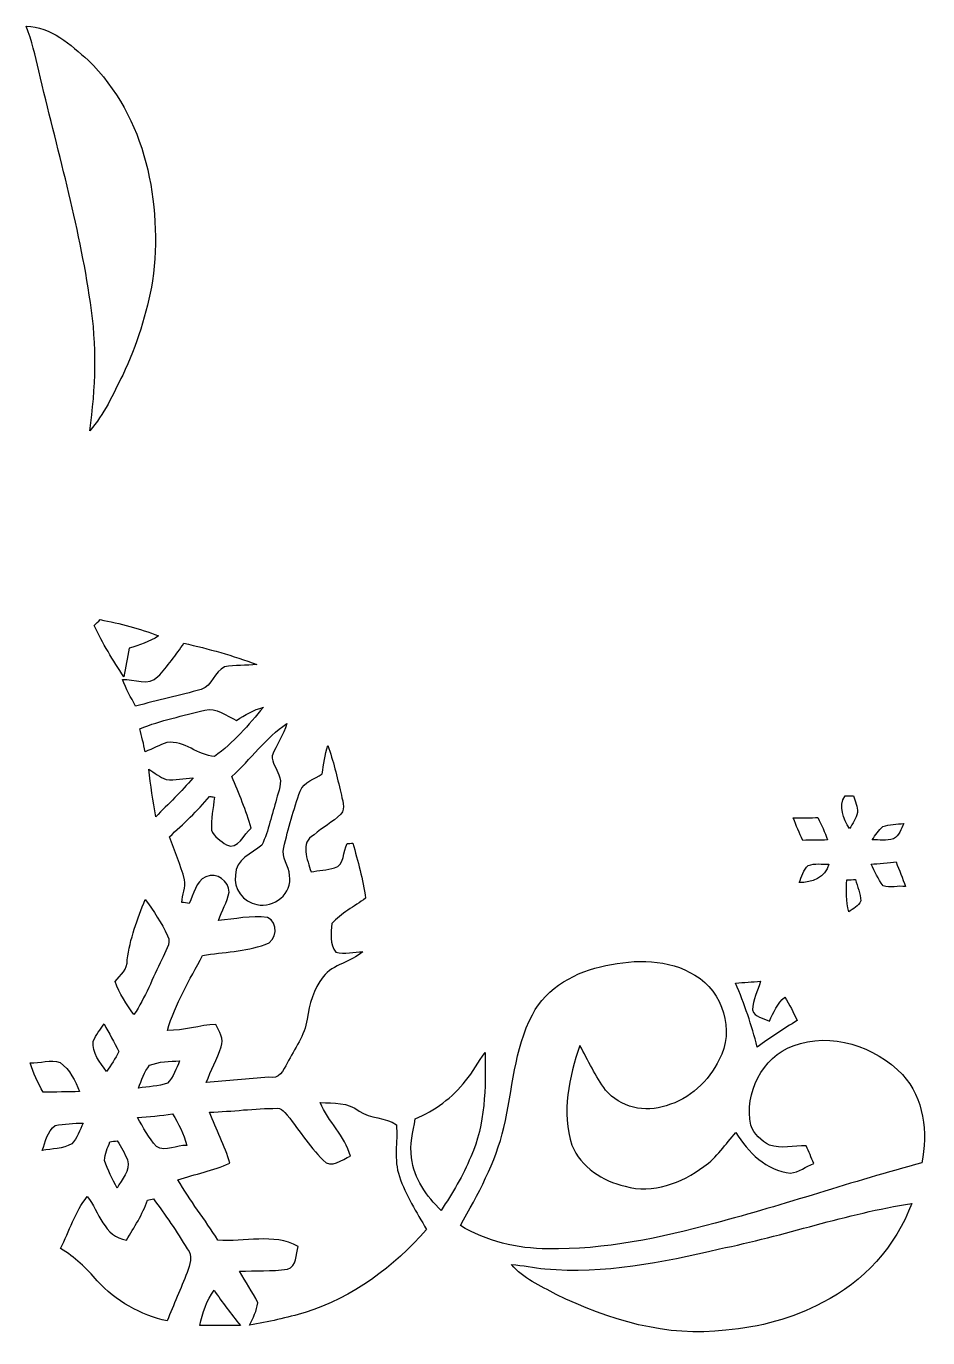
# Model space of a CAD drawing. Header units: centimetres. Extents: x -15.3 to 15.8, y -16 to 15.4.
# Drawn here: x -11.1 to 3.72, y -13.33 to 8.23 of the extents above; entities that cross this region are included whole.
import ezdxf

# ---------------------------------------------------------------- set-up
doc = ezdxf.new("R2010")
doc.units = ezdxf.units.CM
doc.header["$MEASUREMENT"] = 0
doc.layers.add('Layer 1', color=7, linetype='Continuous')

msp = doc.modelspace()

# ---------------------------------------------------------------- linework, layer by layer
at = {"layer": 'Layer 1', "color": 252}
for points, knots in [([(-11.09521, 8.22678), (-11.00067, 7.98971), (-10.94811, 7.73994), (-10.88813, 7.49265), (-10.88813, 7.49265), (-10.59215, 6.22688), (-10.22597, 4.97381), (-10.04041, 3.68512), (-10.04041, 3.68512), (-9.93034, 2.98591), (-9.95292, 2.27612), (-10.05029, 1.57692), (-10.05029, 1.57692), (-9.81393, 1.84432), (-9.66823, 2.17664), (-9.51018, 2.49273), (-9.51018, 2.49273), (-9.27135, 2.98062), (-9.11966, 3.50732), (-9.01771, 4.03966), (-9.01771, 4.03966), (-8.85225, 5.31213), (-9.12495, 6.74582), (-10.0778, 7.66692), (-10.0778, 7.66692), (-10.3632, 7.92515), (-10.68776, 8.21549), (-11.09521, 8.22678), (-11.09521, 8.22678), (-11.09521, 8.22678), (-11.09521, 8.22678), (-11.09521, 8.22678)], [0, 0, 0, 0, 0.11111111, 0.11111111, 0.11111111, 0.11111111, 0.22222222, 0.22222222, 0.22222222, 0.22222222, 0.33333333, 0.33333333, 0.33333333, 0.33333333, 0.44444444, 0.44444444, 0.44444444, 0.44444444, 0.55555556, 0.55555556, 0.55555556, 0.55555556, 0.66666667, 0.66666667, 0.66666667, 0.66666667, 0.77777778, 0.77777778, 0.77777778, 0.77777778, 1, 1, 1, 1]), ([(-9.87919, -1.52823), (-9.9127, -1.55998), (-9.94622, -1.59173), (-9.98008, -1.62384), (-9.98008, -1.62384), (-9.84109, -1.9177), (-9.67105, -2.19639), (-9.49219, -2.46768), (-9.49219, -2.46768), (-9.46044, -2.31211), (-9.43222, -2.15547), (-9.40329, -1.99954), (-9.40329, -1.99954), (-9.23925, -1.94169), (-9.06709, -1.89477), (-8.9221, -1.79458), (-8.9221, -1.79458), (-9.23008, -1.6704), (-9.55463, -1.59385), (-9.87919, -1.52823), (-9.87919, -1.52823), (-9.87919, -1.52823), (-9.87919, -1.52823), (-9.87919, -1.52823)], [0, 0, 0, 0, 0.14285714, 0.14285714, 0.14285714, 0.14285714, 0.28571429, 0.28571429, 0.28571429, 0.28571429, 0.42857143, 0.42857143, 0.42857143, 0.42857143, 0.57142857, 0.57142857, 0.57142857, 0.57142857, 0.71428571, 0.71428571, 0.71428571, 0.71428571, 1, 1, 1, 1]), ([(-8.50371, -1.91558), (-8.63635, -2.10573), (-8.77041, -2.29729), (-8.93128, -2.46521), (-8.93128, -2.46521), (-9.07944, -2.63102), (-9.32392, -2.50155), (-9.51265, -2.51248), (-9.51265, -2.51248), (-9.45444, -2.66453), (-9.37507, -2.80741), (-9.29816, -2.95099), (-9.29816, -2.95099), (-8.93904, -2.85397), (-8.57497, -2.77707), (-8.21725, -2.67441), (-8.21725, -2.67441), (-8.03663, -2.61761), (-8.00241, -2.3809), (-7.83555, -2.3054), (-7.83555, -2.3054), (-7.66128, -2.2733), (-7.48206, -2.28353), (-7.30603, -2.26483), (-7.30603, -2.26483), (-7.69585, -2.11843), (-8.09801, -2.00731), (-8.50371, -1.91558), (-8.50371, -1.91558), (-8.50371, -1.91558), (-8.50371, -1.91558), (-8.50371, -1.91558)], [0, 0, 0, 0, 0.11111111, 0.11111111, 0.11111111, 0.11111111, 0.22222222, 0.22222222, 0.22222222, 0.22222222, 0.33333333, 0.33333333, 0.33333333, 0.33333333, 0.44444444, 0.44444444, 0.44444444, 0.44444444, 0.55555556, 0.55555556, 0.55555556, 0.55555556, 0.66666667, 0.66666667, 0.66666667, 0.66666667, 0.77777778, 0.77777778, 0.77777778, 0.77777778, 1, 1, 1, 1]), ([(-8.16187, -3.01766), (-8.51853, -3.11044), (-8.88577, -3.17994), (-9.22796, -3.32105), (-9.22796, -3.32105), (-9.19586, -3.44699), (-9.16623, -3.57188), (-9.13836, -3.69958), (-9.13836, -3.69958), (-9.01982, -3.64843), (-8.90341, -3.59234), (-8.78276, -3.54648), (-8.78276, -3.54648), (-8.49736, -3.50838), (-8.26841, -3.76484), (-8.00171, -3.77508), (-8.00171, -3.77508), (-7.69056, -3.55671), (-7.43973, -3.25826), (-7.19702, -2.96863), (-7.19702, -2.96863), (-7.35753, -3.0099), (-7.50111, -3.09421), (-7.6387, -3.18347), (-7.6387, -3.18347), (-7.80239, -3.11291), (-7.96996, -2.96157), (-8.16187, -3.01766), (-8.16187, -3.01766), (-8.16187, -3.01766), (-8.16187, -3.01766), (-8.16187, -3.01766)], [0, 0, 0, 0, 0.11111111, 0.11111111, 0.11111111, 0.11111111, 0.22222222, 0.22222222, 0.22222222, 0.22222222, 0.33333333, 0.33333333, 0.33333333, 0.33333333, 0.44444444, 0.44444444, 0.44444444, 0.44444444, 0.55555556, 0.55555556, 0.55555556, 0.55555556, 0.66666667, 0.66666667, 0.66666667, 0.66666667, 0.77777778, 0.77777778, 0.77777778, 0.77777778, 1, 1, 1, 1]), ([(-7.7149, -4.10739), (-7.6013, -4.3875), (-7.47818, -4.66513), (-7.39775, -4.95723), (-7.39775, -4.95723), (-7.51381, -5.04155), (-7.61894, -5.33224), (-7.80203, -5.22852), (-7.80203, -5.22852), (-7.90081, -5.16996), (-8.0077, -5.09693), (-8.05074, -4.98687), (-8.05074, -4.98687), (-8.0585, -4.80554), (-8.02146, -4.62597), (-8.00312, -4.44641), (-8.00312, -4.44641), (-8.02252, -4.44288), (-8.06133, -4.43618), (-8.08108, -4.43265), (-8.08108, -4.43265), (-8.28075, -4.67431), (-8.51182, -4.88632), (-8.74254, -5.09729), (-8.74254, -5.09729), (-8.65434, -5.33118), (-8.55839, -5.5626), (-8.49136, -5.8039), (-8.49136, -5.8039), (-8.47266, -5.92914), (-8.53193, -6.0512), (-8.54004, -6.17502), (-8.54004, -6.17502), (-8.49877, -6.18137), (-8.45749, -6.18772), (-8.41622, -6.19443), (-8.41622, -6.19443), (-8.34178, -6.04167), (-8.31215, -5.8353), (-8.14388, -5.75416), (-8.14388, -5.75416), (-7.96008, -5.6702), (-7.76288, -5.82683), (-7.75794, -6.00957), (-7.75794, -6.00957), (-7.79463, -6.17114), (-7.88106, -6.31684), (-7.93574, -6.47312), (-7.93574, -6.47312), (-7.66833, -6.45583), (-7.39916, -6.38281), (-7.13105, -6.4262), (-7.13105, -6.4262), (-6.93738, -6.49393), (-6.97865, -6.81602), (-7.16703, -6.8707), (-7.16703, -6.8707), (-7.49794, -6.98182), (-7.85354, -6.99347), (-8.19644, -7.0485), (-8.19644, -7.0485), (-8.40775, -7.44784), (-8.64658, -7.84437), (-8.77535, -8.28005), (-8.77535, -8.28005), (-8.50618, -8.28746), (-8.24618, -8.19079), (-7.97736, -8.18268), (-7.97736, -8.18268), (-7.92515, -8.29627), (-7.84225, -8.42151), (-7.88952, -8.55098), (-7.88952, -8.55098), (-7.95867, -8.75206), (-8.0645, -8.93833), (-8.13541, -9.13906), (-8.13541, -9.13906), (-7.79357, -9.10484), (-7.45067, -9.08367), (-7.10883, -9.0484), (-7.10883, -9.0484), (-6.93208, -9.09567), (-6.87035, -8.93198), (-6.80544, -8.81803), (-6.80544, -8.81803), (-6.68549, -8.58344), (-6.51792, -8.36295), (-6.477, -8.0966), (-6.477, -8.0966), (-6.44843, -7.8486), (-6.36729, -7.60024), (-6.21736, -7.39881), (-6.21736, -7.39881), (-6.04379, -7.18961), (-5.76051, -7.1561), (-5.56048, -6.98712), (-5.56048, -6.98712), (-5.709, -6.98465), (-5.86034, -7.03509), (-6.0071, -6.99664), (-6.0071, -6.99664), (-6.11117, -6.86611), (-6.08083, -6.67808), (-6.07448, -6.52498), (-6.07448, -6.52498), (-5.91855, -6.35176), (-5.7023, -6.24558), (-5.5178, -6.10658), (-5.5178, -6.10658), (-5.56154, -5.79896), (-5.64303, -5.49875), (-5.72841, -5.20065), (-5.72841, -5.20065), (-5.75169, -5.20312), (-5.7979, -5.20771), (-5.82083, -5.21018), (-5.82083, -5.21018), (-5.8928, -5.33118), (-5.85682, -5.56754), (-6.0265, -5.60881), (-6.0265, -5.60881), (-6.1535, -5.64197), (-6.28544, -5.65221), (-6.41456, -5.67302), (-6.41456, -5.67302), (-6.46959, -5.48005), (-6.60365, -5.18936), (-6.36411, -5.0673), (-6.36411, -5.0673), (-6.22688, -4.94242), (-6.05649, -4.85881), (-5.92702, -4.72616), (-5.92702, -4.72616), (-5.83212, -4.62986), (-5.9115, -4.47957), (-5.92279, -4.37162), (-5.92279, -4.37162), (-5.99052, -4.11233), (-6.04414, -3.84775), (-6.1401, -3.59692), (-6.1401, -3.59692), (-6.18173, -3.74967), (-6.20536, -3.90596), (-6.23253, -4.06188), (-6.23253, -4.06188), (-6.35106, -4.15149), (-6.53768, -4.19029), (-6.59201, -4.34516), (-6.59201, -4.34516), (-6.69996, -4.64926), (-6.79062, -4.96076), (-6.86188, -5.27579), (-6.86188, -5.27579), (-6.90316, -5.43772), (-6.77863, -5.57671), (-6.76628, -5.7337), (-6.76628, -5.7337), (-6.71618, -6.02403), (-7.02698, -6.28368), (-7.30532, -6.20995), (-7.30532, -6.20995), (-7.52087, -6.17996), (-7.69938, -5.94078), (-7.65422, -5.72699), (-7.65422, -5.72699), (-7.66374, -5.45959), (-7.38611, -5.37457), (-7.22207, -5.23452), (-7.22207, -5.23452), (-7.10988, -4.99322), (-7.05979, -4.72828), (-6.98041, -4.47569), (-6.98041, -4.47569), (-6.95396, -4.34975), (-6.87917, -4.20829), (-6.94231, -4.08058), (-6.94231, -4.08058), (-6.97759, -3.97545), (-7.05873, -3.87879), (-7.05379, -3.7652), (-7.05379, -3.7652), (-6.98888, -3.58246), (-6.858, -3.42865), (-6.81284, -3.23744), (-6.81284, -3.23744), (-7.16209, -3.46992), (-7.40692, -3.82658), (-7.7149, -4.10739), (-7.7149, -4.10739), (-7.7149, -4.10739), (-7.7149, -4.10739), (-7.7149, -4.10739)], [0, 0, 0, 0, 0.02040816, 0.02040816, 0.02040816, 0.02040816, 0.04081633, 0.04081633, 0.04081633, 0.04081633, 0.06122449, 0.06122449, 0.06122449, 0.06122449, 0.08163265, 0.08163265, 0.08163265, 0.08163265, 0.10204082, 0.10204082, 0.10204082, 0.10204082, 0.12244898, 0.12244898, 0.12244898, 0.12244898, 0.14285714, 0.14285714, 0.14285714, 0.14285714, 0.16326531, 0.16326531, 0.16326531, 0.16326531, 0.18367347, 0.18367347, 0.18367347, 0.18367347, 0.20408163, 0.20408163, 0.20408163, 0.20408163, 0.2244898, 0.2244898, 0.2244898, 0.2244898, 0.24489796, 0.24489796, 0.24489796, 0.24489796, 0.26530612, 0.26530612, 0.26530612, 0.26530612, 0.28571429, 0.28571429, 0.28571429, 0.28571429, 0.30612245, 0.30612245, 0.30612245, 0.30612245, 0.32653061, 0.32653061, 0.32653061, 0.32653061, 0.34693878, 0.34693878, 0.34693878, 0.34693878, 0.36734694, 0.36734694, 0.36734694, 0.36734694, 0.3877551, 0.3877551, 0.3877551, 0.3877551, 0.40816327, 0.40816327, 0.40816327, 0.40816327, 0.42857143, 0.42857143, 0.42857143, 0.42857143, 0.44897959, 0.44897959, 0.44897959, 0.44897959, 0.46938776, 0.46938776, 0.46938776, 0.46938776, 0.48979592, 0.48979592, 0.48979592, 0.48979592, 0.51020408, 0.51020408, 0.51020408, 0.51020408, 0.53061224, 0.53061224, 0.53061224, 0.53061224, 0.55102041, 0.55102041, 0.55102041, 0.55102041, 0.57142857, 0.57142857, 0.57142857, 0.57142857, 0.59183673, 0.59183673, 0.59183673, 0.59183673, 0.6122449, 0.6122449, 0.6122449, 0.6122449, 0.63265306, 0.63265306, 0.63265306, 0.63265306, 0.65306122, 0.65306122, 0.65306122, 0.65306122, 0.67346939, 0.67346939, 0.67346939, 0.67346939, 0.69387755, 0.69387755, 0.69387755, 0.69387755, 0.71428571, 0.71428571, 0.71428571, 0.71428571, 0.73469388, 0.73469388, 0.73469388, 0.73469388, 0.75510204, 0.75510204, 0.75510204, 0.75510204, 0.7755102, 0.7755102, 0.7755102, 0.7755102, 0.79591837, 0.79591837, 0.79591837, 0.79591837, 0.81632653, 0.81632653, 0.81632653, 0.81632653, 0.83673469, 0.83673469, 0.83673469, 0.83673469, 0.85714286, 0.85714286, 0.85714286, 0.85714286, 0.87755102, 0.87755102, 0.87755102, 0.87755102, 0.89795918, 0.89795918, 0.89795918, 0.89795918, 0.91836735, 0.91836735, 0.91836735, 0.91836735, 0.93877551, 0.93877551, 0.93877551, 0.93877551, 0.95918367, 0.95918367, 0.95918367, 0.95918367, 1, 1, 1, 1]), ([(-9.08226, -3.98745), (-9.05193, -4.24886), (-9.01312, -4.50956), (-8.96373, -4.7685), (-8.96373, -4.7685), (-8.75912, -4.55718), (-8.54604, -4.35398), (-8.35413, -4.13068), (-8.35413, -4.13068), (-8.50053, -4.13314), (-8.64694, -4.17195), (-8.79334, -4.15607), (-8.79334, -4.15607), (-8.90058, -4.1215), (-8.98631, -4.04319), (-9.08226, -3.98745), (-9.08226, -3.98745), (-9.08226, -3.98745), (-9.08226, -3.98745), (-9.08226, -3.98745)], [0, 0, 0, 0, 0.16666667, 0.16666667, 0.16666667, 0.16666667, 0.33333333, 0.33333333, 0.33333333, 0.33333333, 0.5, 0.5, 0.5, 0.5, 0.66666667, 0.66666667, 0.66666667, 0.66666667, 1, 1, 1, 1]), ([(2.36326, -4.42278), (2.24861, -4.60304), (2.33892, -4.79637), (2.43628, -4.96358), (2.43628, -4.96358), (2.49026, -4.88068), (2.54847, -4.79637), (2.56893, -4.69794), (2.56893, -4.69794), (2.5721, -4.60304), (2.53048, -4.51379), (2.50402, -4.42454), (2.50402, -4.42454), (2.46874, -4.42419), (2.39854, -4.42313), (2.36326, -4.42278), (2.36326, -4.42278), (2.36326, -4.42278), (2.36326, -4.42278), (2.36326, -4.42278)], [0, 0, 0, 0, 0.16666667, 0.16666667, 0.16666667, 0.16666667, 0.33333333, 0.33333333, 0.33333333, 0.33333333, 0.5, 0.5, 0.5, 0.5, 0.66666667, 0.66666667, 0.66666667, 0.66666667, 1, 1, 1, 1]), ([(1.51236, -4.78755), (1.55893, -4.91314), (1.61325, -5.0352), (1.66793, -5.15796), (1.66793, -5.15796), (1.80305, -5.14985), (1.93816, -5.15267), (2.07363, -5.1502), (2.07363, -5.1502), (2.03306, -5.02285), (1.97626, -4.9022), (1.91735, -4.78261), (1.91735, -4.78261), (1.8161, -4.78402), (1.61361, -4.78614), (1.51236, -4.78755), (1.51236, -4.78755), (1.51236, -4.78755), (1.51236, -4.78755), (1.51236, -4.78755)], [0, 0, 0, 0, 0.16666667, 0.16666667, 0.16666667, 0.16666667, 0.33333333, 0.33333333, 0.33333333, 0.33333333, 0.5, 0.5, 0.5, 0.5, 0.66666667, 0.66666667, 0.66666667, 0.66666667, 1, 1, 1, 1]), ([(2.98626, -4.93113), (2.91077, -4.98757), (2.86209, -5.07118), (2.80882, -5.14703), (2.80882, -5.14703), (2.92453, -5.14738), (3.04588, -5.16784), (3.15842, -5.13186), (3.15842, -5.13186), (3.25226, -5.08035), (3.28224, -4.96676), (3.32811, -4.87751), (3.32811, -4.87751), (3.21522, -4.8962), (3.0921, -4.88491), (2.98626, -4.93113), (2.98626, -4.93113), (2.98626, -4.93113), (2.98626, -4.93113), (2.98626, -4.93113)], [0, 0, 0, 0, 0.16666667, 0.16666667, 0.16666667, 0.16666667, 0.33333333, 0.33333333, 0.33333333, 0.33333333, 0.5, 0.5, 0.5, 0.5, 0.66666667, 0.66666667, 0.66666667, 0.66666667, 1, 1, 1, 1]), ([(1.7593, -5.5686), (1.67993, -5.64409), (1.64818, -5.75275), (1.60902, -5.85152), (1.60902, -5.85152), (1.81786, -5.84976), (2.04294, -5.77074), (2.09656, -5.54778), (2.09656, -5.54778), (1.98437, -5.55307), (1.86549, -5.52732), (1.7593, -5.5686), (1.7593, -5.5686), (1.7593, -5.5686), (1.7593, -5.5686), (1.7593, -5.5686)], [0, 0, 0, 0, 0.2, 0.2, 0.2, 0.2, 0.4, 0.4, 0.4, 0.4, 0.6, 0.6, 0.6, 0.6, 1, 1, 1, 1]), ([(2.79153, -5.54743), (2.84692, -5.6709), (2.91006, -5.78979), (2.98768, -5.90197), (2.98768, -5.90197), (3.10621, -5.94431), (3.23497, -5.89633), (3.35668, -5.91679), (3.35668, -5.91679), (3.31188, -5.77921), (3.25579, -5.64515), (3.20146, -5.5118), (3.20146, -5.5118), (3.0988, -5.52062), (2.89384, -5.53861), (2.79153, -5.54743), (2.79153, -5.54743), (2.79153, -5.54743), (2.79153, -5.54743), (2.79153, -5.54743)], [0, 0, 0, 0, 0.16666667, 0.16666667, 0.16666667, 0.16666667, 0.33333333, 0.33333333, 0.33333333, 0.33333333, 0.5, 0.5, 0.5, 0.5, 0.66666667, 0.66666667, 0.66666667, 0.66666667, 1, 1, 1, 1]), ([(2.39395, -5.80355), (2.3809, -5.98064), (2.38019, -6.1595), (2.42288, -6.33307), (2.42288, -6.33307), (2.49237, -6.27909), (2.59009, -6.23888), (2.62149, -6.15103), (2.62149, -6.15103), (2.62149, -6.02968), (2.56328, -5.91714), (2.53506, -5.80178), (2.53506, -5.80178), (2.49978, -5.80214), (2.42923, -5.80319), (2.39395, -5.80355), (2.39395, -5.80355), (2.39395, -5.80355), (2.39395, -5.80355), (2.39395, -5.80355)], [0, 0, 0, 0, 0.16666667, 0.16666667, 0.16666667, 0.16666667, 0.33333333, 0.33333333, 0.33333333, 0.33333333, 0.5, 0.5, 0.5, 0.5, 0.66666667, 0.66666667, 0.66666667, 0.66666667, 1, 1, 1, 1]), ([(-9.43539, -7.12152), (-9.42411, -7.27816), (-9.55111, -7.36706), (-9.63154, -7.47713), (-9.63154, -7.47713), (-9.57157, -7.67715), (-9.43751, -7.84719), (-9.32568, -8.02146), (-9.32568, -8.02146), (-9.13553, -7.73959), (-9.01947, -7.41645), (-8.86495, -7.11518), (-8.86495, -7.11518), (-8.82685, -6.991), (-8.69915, -6.858), (-8.77076, -6.72394), (-8.77076, -6.72394), (-8.87589, -6.51581), (-8.99689, -6.31437), (-9.13871, -6.12916), (-9.13871, -6.12916), (-9.26959, -6.44878), (-9.39094, -6.77721), (-9.43539, -7.12152), (-9.43539, -7.12152), (-9.43539, -7.12152), (-9.43539, -7.12152), (-9.43539, -7.12152)], [0, 0, 0, 0, 0.125, 0.125, 0.125, 0.125, 0.25, 0.25, 0.25, 0.25, 0.375, 0.375, 0.375, 0.375, 0.5, 0.5, 0.5, 0.5, 0.625, 0.625, 0.625, 0.625, 0.75, 0.75, 0.75, 0.75, 1, 1, 1, 1]), ([(-1.5681, -7.21431), (-2.04964, -7.31097), (-2.54635, -7.56497), (-2.77319, -8.02217), (-2.77319, -8.02217), (-3.08257, -8.59014), (-3.09492, -9.25901), (-3.24485, -9.87531), (-3.24485, -9.87531), (-3.37855, -10.45351), (-3.67101, -10.97562), (-3.95958, -11.48821), (-3.95958, -11.48821), (-3.5306, -11.75068), (-3.0226, -11.86674), (-2.52307, -11.87168), (-2.52307, -11.87168), (-1.58997, -11.88791), (-0.66957, -11.69106), (0.22613, -11.44764), (0.22613, -11.44764), (1.36913, -11.15131), (2.48391, -10.75937), (3.62585, -10.4588), (3.62585, -10.4588), (3.72286, -9.95927), (3.66324, -9.39482), (3.30659, -9.00536), (3.30659, -9.00536), (2.85856, -8.53793), (2.13289, -8.30016), (1.51095, -8.53193), (1.51095, -8.53193), (1.00401, -8.72208), (0.70167, -9.31439), (0.81492, -9.83791), (0.81492, -9.83791), (0.85549, -9.9889), (0.99236, -10.09121), (1.12042, -10.16706), (1.12042, -10.16706), (1.31304, -10.23232), (1.524, -10.17023), (1.72226, -10.17764), (1.72226, -10.17764), (1.76742, -10.27324), (1.80869, -10.37061), (1.8475, -10.46903), (1.8475, -10.46903), (1.72014, -10.51701), (1.6062, -10.61367), (1.4672, -10.62637), (1.4672, -10.62637), (1.06856, -10.58439), (0.76835, -10.28665), (0.56974, -9.95856), (0.56974, -9.95856), (0.39758, -10.14836), (0.25541, -10.37061), (0.04269, -10.51948), (0.04269, -10.51948), (-0.3235, -10.78865), (-0.79587, -10.97386), (-1.25166, -10.84121), (-1.25166, -10.84121), (-1.62278, -10.76078), (-1.97591, -10.52865), (-2.12549, -10.16847), (-2.12549, -10.16847), (-2.29905, -9.62942), (-2.17241, -9.0491), (-1.99637, -8.5277), (-1.99637, -8.5277), (-1.85808, -8.77429), (-1.74166, -9.03499), (-1.57163, -9.26253), (-1.57163, -9.26253), (-1.33844, -9.54722), (-0.91934, -9.6393), (-0.57785, -9.51759), (-0.57785, -9.51759), (-0.19332, -9.40964), (0.12559, -9.11613), (0.29528, -8.75877), (0.29528, -8.75877), (0.55598, -8.29028), (0.3556, -7.64081), (-0.10372, -7.37411), (-0.10372, -7.37411), (-0.53658, -7.09965), (-1.08303, -7.11094), (-1.5681, -7.21431), (-1.5681, -7.21431), (-1.5681, -7.21431), (-1.5681, -7.21431), (-1.5681, -7.21431)], [0, 0, 0, 0, 0.04, 0.04, 0.04, 0.04, 0.08, 0.08, 0.08, 0.08, 0.12, 0.12, 0.12, 0.12, 0.16, 0.16, 0.16, 0.16, 0.2, 0.2, 0.2, 0.2, 0.24, 0.24, 0.24, 0.24, 0.28, 0.28, 0.28, 0.28, 0.32, 0.32, 0.32, 0.32, 0.36, 0.36, 0.36, 0.36, 0.4, 0.4, 0.4, 0.4, 0.44, 0.44, 0.44, 0.44, 0.48, 0.48, 0.48, 0.48, 0.52, 0.52, 0.52, 0.52, 0.56, 0.56, 0.56, 0.56, 0.6, 0.6, 0.6, 0.6, 0.64, 0.64, 0.64, 0.64, 0.68, 0.68, 0.68, 0.68, 0.72, 0.72, 0.72, 0.72, 0.76, 0.76, 0.76, 0.76, 0.8, 0.8, 0.8, 0.8, 0.84, 0.84, 0.84, 0.84, 0.88, 0.88, 0.88, 0.88, 0.92, 0.92, 0.92, 0.92, 1, 1, 1, 1]), ([(0.56409, -7.50429), (0.71049, -7.84401), (0.83044, -8.19432), (0.91757, -8.55416), (0.91757, -8.55416), (1.13453, -8.40528), (1.34867, -8.25182), (1.57692, -8.11989), (1.57692, -8.11989), (1.51306, -7.98865), (1.45415, -7.8546), (1.37336, -7.73289), (1.37336, -7.73289), (1.24883, -7.83378), (1.1878, -7.98724), (1.11936, -8.12694), (1.11936, -8.12694), (1.0287, -8.0772), (0.87066, -8.06838), (0.84173, -7.9442), (0.84173, -7.9442), (0.85019, -7.77769), (0.92675, -7.62952), (0.97331, -7.47289), (0.97331, -7.47289), (0.83679, -7.4803), (0.69956, -7.49229), (0.56409, -7.50429), (0.56409, -7.50429), (0.56409, -7.50429), (0.56409, -7.50429), (0.56409, -7.50429)], [0, 0, 0, 0, 0.11111111, 0.11111111, 0.11111111, 0.11111111, 0.22222222, 0.22222222, 0.22222222, 0.22222222, 0.33333333, 0.33333333, 0.33333333, 0.33333333, 0.44444444, 0.44444444, 0.44444444, 0.44444444, 0.55555556, 0.55555556, 0.55555556, 0.55555556, 0.66666667, 0.66666667, 0.66666667, 0.66666667, 0.77777778, 0.77777778, 0.77777778, 0.77777778, 1, 1, 1, 1]), ([(-9.99278, -8.45608), (-10.02065, -8.65399), (-9.87919, -8.80533), (-9.77653, -8.95491), (-9.77653, -8.95491), (-9.69328, -8.85613), (-9.63613, -8.73901), (-9.57121, -8.62859), (-9.57121, -8.62859), (-9.65271, -8.47654), (-9.73314, -8.32414), (-9.81639, -8.17386), (-9.81639, -8.17386), (-9.87778, -8.26558), (-9.94939, -8.35342), (-9.99278, -8.45608), (-9.99278, -8.45608), (-9.99278, -8.45608), (-9.99278, -8.45608), (-9.99278, -8.45608)], [0, 0, 0, 0, 0.16666667, 0.16666667, 0.16666667, 0.16666667, 0.33333333, 0.33333333, 0.33333333, 0.33333333, 0.5, 0.5, 0.5, 0.5, 0.66666667, 0.66666667, 0.66666667, 0.66666667, 1, 1, 1, 1]), ([(-11.03066, -8.81592), (-10.97774, -8.98419), (-10.90224, -9.14471), (-10.81511, -9.29781), (-10.81511, -9.29781), (-10.61614, -9.29358), (-10.41753, -9.2897), (-10.21856, -9.28617), (-10.21856, -9.28617), (-10.29053, -9.11013), (-10.37943, -8.92351), (-10.53571, -8.80886), (-10.53571, -8.80886), (-10.69305, -8.75524), (-10.87014, -8.81909), (-11.03066, -8.81592), (-11.03066, -8.81592), (-11.03066, -8.81592), (-11.03066, -8.81592), (-11.03066, -8.81592)], [0, 0, 0, 0, 0.16666667, 0.16666667, 0.16666667, 0.16666667, 0.33333333, 0.33333333, 0.33333333, 0.33333333, 0.5, 0.5, 0.5, 0.5, 0.66666667, 0.66666667, 0.66666667, 0.66666667, 1, 1, 1, 1]), ([(-9.06674, -8.85402), (-9.15846, -8.96091), (-9.20044, -9.10026), (-9.24983, -9.23008), (-9.24983, -9.23008), (-9.09249, -9.20115), (-8.92281, -9.20538), (-8.77147, -9.14753), (-8.77147, -9.14753), (-8.67516, -9.04628), (-8.63212, -8.90623), (-8.57356, -8.7817), (-8.57356, -8.7817), (-8.73866, -8.78734), (-8.91258, -8.78946), (-9.06674, -8.85402), (-9.06674, -8.85402), (-9.06674, -8.85402), (-9.06674, -8.85402), (-9.06674, -8.85402)], [0, 0, 0, 0, 0.16666667, 0.16666667, 0.16666667, 0.16666667, 0.33333333, 0.33333333, 0.33333333, 0.33333333, 0.5, 0.5, 0.5, 0.5, 0.66666667, 0.66666667, 0.66666667, 0.66666667, 1, 1, 1, 1]), ([(-3.87385, -9.10943), (-4.08905, -9.38601), (-4.37938, -9.60049), (-4.70288, -9.73455), (-4.70288, -9.73455), (-4.73287, -9.94657), (-4.79743, -10.15859), (-4.76109, -10.37449), (-4.76109, -10.37449), (-4.72828, -10.71668), (-4.51309, -11.0049), (-4.27602, -11.23915), (-4.27602, -11.23915), (-4.09258, -10.95693), (-3.9116, -10.67082), (-3.78848, -10.35614), (-3.78848, -10.35614), (-3.54471, -9.82274), (-3.54542, -9.21949), (-3.55141, -8.64553), (-3.55141, -8.64553), (-3.66854, -8.79334), (-3.75038, -8.96585), (-3.87385, -9.10943), (-3.87385, -9.10943), (-3.87385, -9.10943), (-3.87385, -9.10943), (-3.87385, -9.10943)], [0, 0, 0, 0, 0.125, 0.125, 0.125, 0.125, 0.25, 0.25, 0.25, 0.25, 0.375, 0.375, 0.375, 0.375, 0.5, 0.5, 0.5, 0.5, 0.625, 0.625, 0.625, 0.625, 0.75, 0.75, 0.75, 0.75, 1, 1, 1, 1]), ([(-6.26145, -9.46679), (-6.13269, -9.78041), (-5.85858, -10.0143), (-5.76686, -10.34732), (-5.76686, -10.34732), (-5.90515, -10.3953), (-6.08542, -10.56957), (-6.21453, -10.41294), (-6.21453, -10.41294), (-6.45266, -10.17517), (-6.62834, -9.88483), (-6.84389, -9.62766), (-6.84389, -9.62766), (-6.87458, -9.58991), (-6.91974, -9.55957), (-6.96983, -9.56098), (-6.96983, -9.56098), (-7.34131, -9.56063), (-7.70996, -9.61355), (-8.08073, -9.62589), (-8.08073, -9.62589), (-7.97878, -9.90917), (-7.82567, -10.17199), (-7.75018, -10.46515), (-7.75018, -10.46515), (-8.02464, -10.58298), (-8.31744, -10.64577), (-8.60108, -10.73432), (-8.60108, -10.73432), (-8.40634, -11.08004), (-8.15552, -11.39119), (-7.94491, -11.72774), (-7.94491, -11.72774), (-7.51029, -11.76655), (-7.0298, -11.60568), (-6.62799, -11.83181), (-6.62799, -11.83181), (-6.66256, -11.96305), (-6.64528, -12.15531), (-6.80297, -12.20611), (-6.80297, -12.20611), (-7.06226, -12.24456), (-7.3279, -12.22481), (-7.58896, -12.23963), (-7.58896, -12.23963), (-7.49335, -12.41425), (-7.37553, -12.57547), (-7.2898, -12.75609), (-7.2898, -12.75609), (-7.30462, -12.88909), (-7.36741, -13.00797), (-7.42421, -13.12686), (-7.42421, -13.12686), (-7.11694, -13.07289), (-6.81249, -13.00374), (-6.51228, -12.91837), (-6.51228, -12.91837), (-5.7344, -12.66472), (-5.04684, -12.17224), (-4.51803, -11.55136), (-4.51803, -11.55136), (-4.67819, -11.26772), (-4.85951, -10.9915), (-4.96182, -10.68035), (-4.96182, -10.68035), (-5.0613, -10.40694), (-4.9844, -10.11449), (-5.01086, -9.83297), (-5.01086, -9.83297), (-5.18689, -9.70068), (-5.4423, -9.73984), (-5.62363, -9.60614), (-5.62363, -9.60614), (-5.80708, -9.46432), (-6.04132, -9.47173), (-6.26145, -9.46679), (-6.26145, -9.46679), (-6.26145, -9.46679), (-6.26145, -9.46679), (-6.26145, -9.46679)], [0, 0, 0, 0, 0.04761905, 0.04761905, 0.04761905, 0.04761905, 0.0952381, 0.0952381, 0.0952381, 0.0952381, 0.14285714, 0.14285714, 0.14285714, 0.14285714, 0.19047619, 0.19047619, 0.19047619, 0.19047619, 0.23809524, 0.23809524, 0.23809524, 0.23809524, 0.28571429, 0.28571429, 0.28571429, 0.28571429, 0.33333333, 0.33333333, 0.33333333, 0.33333333, 0.38095238, 0.38095238, 0.38095238, 0.38095238, 0.42857143, 0.42857143, 0.42857143, 0.42857143, 0.47619048, 0.47619048, 0.47619048, 0.47619048, 0.52380952, 0.52380952, 0.52380952, 0.52380952, 0.57142857, 0.57142857, 0.57142857, 0.57142857, 0.61904762, 0.61904762, 0.61904762, 0.61904762, 0.66666667, 0.66666667, 0.66666667, 0.66666667, 0.71428571, 0.71428571, 0.71428571, 0.71428571, 0.76190476, 0.76190476, 0.76190476, 0.76190476, 0.80952381, 0.80952381, 0.80952381, 0.80952381, 0.85714286, 0.85714286, 0.85714286, 0.85714286, 0.9047619, 0.9047619, 0.9047619, 0.9047619, 1, 1, 1, 1]), ([(-9.26747, -9.7095), (-9.17399, -9.87601), (-9.08226, -10.04746), (-8.95526, -10.1914), (-8.95526, -10.1914), (-8.80392, -10.2803), (-8.61624, -10.16247), (-8.4582, -10.17023), (-8.4582, -10.17023), (-8.50018, -9.98114), (-8.5919, -9.81181), (-8.69244, -9.64953), (-8.69244, -9.64953), (-8.88294, -9.68022), (-9.0745, -9.70315), (-9.26747, -9.7095), (-9.26747, -9.7095), (-9.26747, -9.7095), (-9.26747, -9.7095), (-9.26747, -9.7095)], [0, 0, 0, 0, 0.16666667, 0.16666667, 0.16666667, 0.16666667, 0.33333333, 0.33333333, 0.33333333, 0.33333333, 0.5, 0.5, 0.5, 0.5, 0.66666667, 0.66666667, 0.66666667, 0.66666667, 1, 1, 1, 1]), ([(-10.62108, -9.84532), (-10.75196, -9.9381), (-10.78054, -10.11414), (-10.83275, -10.25631), (-10.83275, -10.25631), (-10.67082, -10.22597), (-10.49479, -10.22562), (-10.34733, -10.1473), (-10.34733, -10.1473), (-10.25878, -10.04993), (-10.20904, -9.92364), (-10.16141, -9.80264), (-10.16141, -9.80264), (-10.31558, -9.80757), (-10.46939, -9.81534), (-10.62108, -9.84532), (-10.62108, -9.84532), (-10.62108, -9.84532), (-10.62108, -9.84532), (-10.62108, -9.84532)], [0, 0, 0, 0, 0.16666667, 0.16666667, 0.16666667, 0.16666667, 0.33333333, 0.33333333, 0.33333333, 0.33333333, 0.5, 0.5, 0.5, 0.5, 0.66666667, 0.66666667, 0.66666667, 0.66666667, 1, 1, 1, 1]), ([(-9.72114, -10.11132), (-9.7536, -10.21151), (-9.80652, -10.30993), (-9.80828, -10.41753), (-9.80828, -10.41753), (-9.75748, -10.57628), (-9.67599, -10.72303), (-9.60191, -10.87226), (-9.60191, -10.87226), (-9.52782, -10.72621), (-9.37789, -10.59109), (-9.42834, -10.40977), (-9.42834, -10.40977), (-9.47632, -10.30005), (-9.53876, -10.19881), (-9.59838, -10.09579), (-9.59838, -10.09579), (-9.62907, -10.09967), (-9.69045, -10.10744), (-9.72114, -10.11132), (-9.72114, -10.11132), (-9.72114, -10.11132), (-9.72114, -10.11132), (-9.72114, -10.11132)], [0, 0, 0, 0, 0.14285714, 0.14285714, 0.14285714, 0.14285714, 0.28571429, 0.28571429, 0.28571429, 0.28571429, 0.42857143, 0.42857143, 0.42857143, 0.42857143, 0.57142857, 0.57142857, 0.57142857, 0.57142857, 0.71428571, 0.71428571, 0.71428571, 0.71428571, 1, 1, 1, 1]), ([(-10.52936, -11.86674), (-10.2997, -12.00785), (-10.09862, -12.18988), (-9.92752, -12.39767), (-9.92752, -12.39767), (-9.62343, -12.7321), (-9.21667, -12.95717), (-8.77641, -13.05701), (-8.77641, -13.05701), (-8.67728, -12.78678), (-8.55204, -12.52714), (-8.45114, -12.25797), (-8.45114, -12.25797), (-8.40211, -12.13732), (-8.3566, -11.9821), (-8.44797, -11.87027), (-8.44797, -11.87027), (-8.62118, -11.58769), (-8.80639, -11.31288), (-9.00501, -11.04794), (-9.00501, -11.04794), (-9.02899, -11.05359), (-9.07733, -11.06487), (-9.10131, -11.07017), (-9.10131, -11.07017), (-9.18492, -11.30512), (-9.31863, -11.51678), (-9.4488, -11.7281), (-9.4488, -11.7281), (-9.81745, -11.67589), (-9.89612, -11.26031), (-10.09121, -11.0109), (-10.09121, -11.0109), (-10.29653, -11.26067), (-10.38613, -11.58064), (-10.52936, -11.86674), (-10.52936, -11.86674), (-10.52936, -11.86674), (-10.52936, -11.86674), (-10.52936, -11.86674)], [0, 0, 0, 0, 0.09090909, 0.09090909, 0.09090909, 0.09090909, 0.18181818, 0.18181818, 0.18181818, 0.18181818, 0.27272727, 0.27272727, 0.27272727, 0.27272727, 0.36363636, 0.36363636, 0.36363636, 0.36363636, 0.45454545, 0.45454545, 0.45454545, 0.45454545, 0.54545455, 0.54545455, 0.54545455, 0.54545455, 0.63636364, 0.63636364, 0.63636364, 0.63636364, 0.72727273, 0.72727273, 0.72727273, 0.72727273, 0.81818182, 0.81818182, 0.81818182, 0.81818182, 1, 1, 1, 1]), ([(0.29739, -11.87168), (-0.63959, -12.09111), (-1.60161, -12.28937), (-2.56893, -12.19976), (-2.56893, -12.19976), (-2.75308, -12.18071), (-2.93405, -12.14261), (-3.1182, -12.12744), (-3.1182, -12.12744), (-2.93194, -12.36416), (-2.64089, -12.47493), (-2.38584, -12.61992), (-2.38584, -12.61992), (-1.52612, -13.03937), (-0.56056, -13.33288), (0.40464, -13.20624), (0.40464, -13.20624), (0.95709, -13.16284), (1.50354, -13.01503), (1.99249, -12.75221), (1.99249, -12.75221), (2.66524, -12.42272), (3.20005, -11.82617), (3.45828, -11.12344), (3.45828, -11.12344), (2.3876, -11.29383), (1.35925, -11.6586), (0.29739, -11.87168), (0.29739, -11.87168), (0.29739, -11.87168), (0.29739, -11.87168), (0.29739, -11.87168)], [0, 0, 0, 0, 0.11111111, 0.11111111, 0.11111111, 0.11111111, 0.22222222, 0.22222222, 0.22222222, 0.22222222, 0.33333333, 0.33333333, 0.33333333, 0.33333333, 0.44444444, 0.44444444, 0.44444444, 0.44444444, 0.55555556, 0.55555556, 0.55555556, 0.55555556, 0.66666667, 0.66666667, 0.66666667, 0.66666667, 0.77777778, 0.77777778, 0.77777778, 0.77777778, 1, 1, 1, 1]), ([(-8.24371, -13.13039), (-8.02111, -13.13498), (-7.79851, -13.13145), (-7.57555, -13.12898), (-7.57555, -13.12898), (-7.72724, -12.94165), (-7.87435, -12.75115), (-8.0077, -12.55007), (-8.0077, -12.55007), (-8.13223, -12.72152), (-8.19644, -12.92613), (-8.24371, -13.13039)], [0, 0, 0, 0, 0.25, 0.25, 0.25, 0.25, 0.5, 0.5, 0.5, 0.5, 1, 1, 1, 1])]:
    msp.add_open_spline(points, degree=3, knots=knots, dxfattribs=at)

doc.saveas('drawing.dxf')
